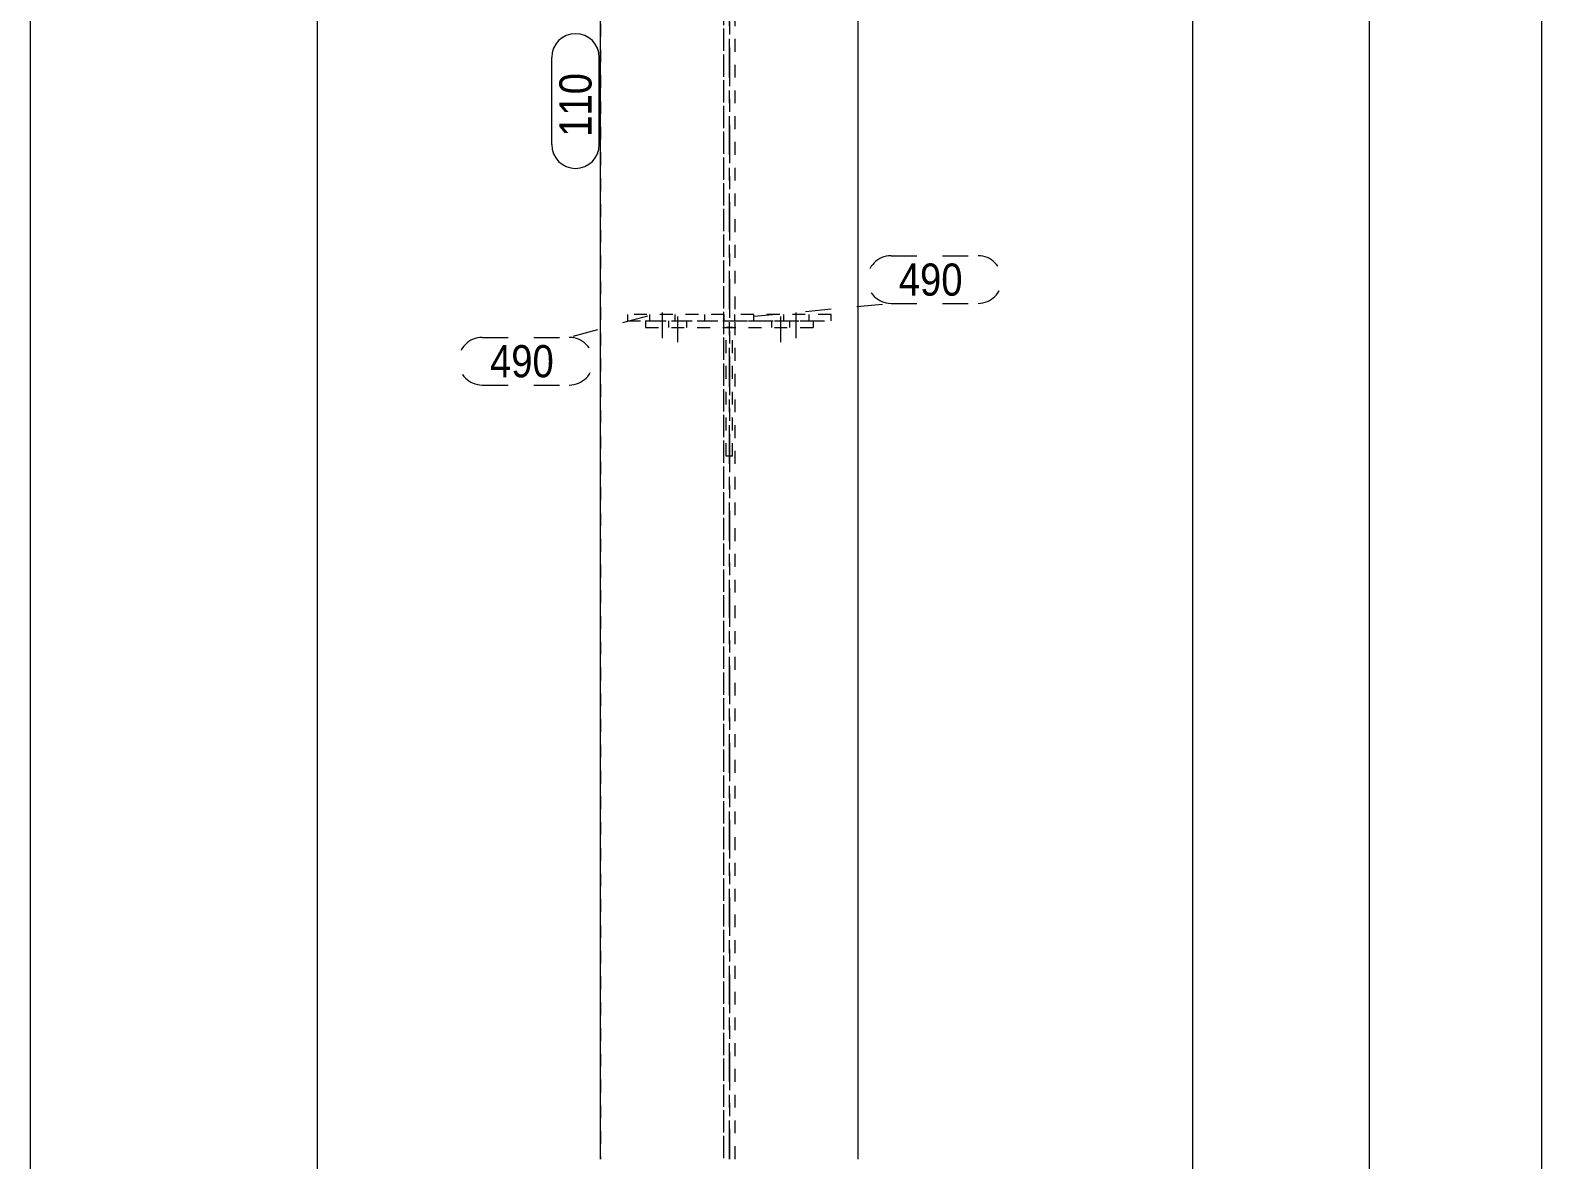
# Model space of a CAD drawing. Header units: millimetres. Extents: x 2 to 579, y 1 to 825.
# Drawn here: x 5 to 122.4, y 526.4 to 614.1 of the extents above; entities that cross this region are included whole.
import ezdxf

# ---------------------------------------------------------------- set-up
doc = ezdxf.new("R2010")
doc.units = ezdxf.units.MM
for name, pattern in [('XKITLINE00', [0]), ('XKITLINE01', [4, 1, -1, 1, -1]), ('XKITLINE02', [4, 2, -2]), ('XKITLINE03', [6, 3, -1, 1, -1])]:
    doc.linetypes.add(name, pattern=pattern)
for name, color, linetype, lineweight in [('Bolt', 3, 'Continuous', 0), ('Dimensions', 7, 'Continuous', 0), ('DrawingSheet', 5, 'Continuous', 0), ('Part', 2, 'Continuous', 0), ('PartMark', 7, 'Continuous', 0)]:
    doc.layers.add(name, color=color, linetype=linetype, lineweight=lineweight)
doc.styles.add('ARIAL', font='ARIAL.TTF')

# ---------------------------------------------------------------- blocks, each defined once
blk = doc.blocks.new('*A53')
at = {"layer": 'Bolt', "color": 3, "linetype": 'XKITLINE02', "lineweight": 0}
for p, q in [((64.5, 590.21), (64.5, 593.21)), ((63.52, 591.56), (63.52, 592.06)), ((65.49, 591.56), (65.49, 592.06))]:
    blk.add_line(p, q, dxfattribs=at)
blk = doc.blocks.new('*A54')
at = {"layer": 'Bolt', "color": 3, "linetype": 'XKITLINE02', "lineweight": 0}
for p, q in [((55.3, 589.9), (55.3, 592.9)), ((55.3, 589.9), (55.3, 592.9)), ((63.3, 589.9), (63.3, 592.9)), ((63.3, 589.9), (63.3, 592.9)), ((54.6, 591.06), (54.6, 591.56)), ((54.6, 591.06), (54.6, 591.56)), ((56, 591.06), (56, 591.56)), ((56, 591.06), (56, 591.56)), ((62.6, 591.06), (62.6, 591.56)), ((62.6, 591.06), (62.6, 591.56)), ((64, 591.06), (64, 591.56)), ((64, 591.06), (64, 591.56))]:
    blk.add_line(p, q, dxfattribs=at)
blk = doc.blocks.new('*A55')
at = {"layer": 'Bolt', "color": 3, "linetype": 'XKITLINE02', "lineweight": 0}
for p, q in [((54.1, 590.21), (54.1, 593.21)), ((53.12, 591.56), (53.12, 592.06)), ((55.09, 591.56), (55.09, 592.06))]:
    blk.add_line(p, q, dxfattribs=at)
blk = doc.blocks.new('*A59')
at = {"layer": 'Part', "color": 7, "linetype": 'XKITLINE01', "lineweight": 0}
for p, q in [((49.3, 698.64), (49.3, 526.46)), ((69.3, 526.46), (69.3, 698.64)), ((58.85, 697.53), (58.85, 526.46)), ((59.75, 526.46), (59.75, 697.53))]:
    blk.add_line(p, q, dxfattribs=at)
at = {"layer": 'Part', "color": 7, "linetype": 'XKITLINE03', "lineweight": 0}
blk.add_line((59.3, 526.46), (59.3, 690.9), dxfattribs=at)
blk = doc.blocks.new('*A63')
at = {"layer": 'Part', "color": 7, "linetype": 'XKITLINE01', "lineweight": 0}
for p, q in [((58.85, 662.26), (58.85, 526.46)), ((59.75, 526.46), (59.75, 662.24))]:
    blk.add_line(p, q, dxfattribs=at)
at = {"layer": 'Part', "color": 7, "linetype": 'XKITLINE03', "lineweight": 0}
blk.add_line((59.3, 660.8), (59.3, 526.46), dxfattribs=at)
at = {"layer": 'Part', "color": 2, "linetype": 'XKITLINE00', "lineweight": 0}
for p, q in [((49.3, 526.46), (49.3, 623.99)), ((69.3, 526.46), (69.3, 623.99))]:
    blk.add_line(p, q, dxfattribs=at)
blk = doc.blocks.new('*A74')
at = {"layer": 'Part', "color": 7, "linetype": 'XKITLINE01', "lineweight": 0}
for p, q in [((67.2, 592.06), (59.7, 592.06)), ((59.7, 592.06), (59.7, 591.56)), ((61.2, 591.56), (61.2, 592.06)), ((67.2, 591.56), (67.2, 592.06)), ((59.7, 591.56), (67.2, 591.56))]:
    blk.add_line(p, q, dxfattribs=at)
blk = doc.blocks.new('*A75')
at = {"layer": 'Part', "color": 7, "linetype": 'XKITLINE01', "lineweight": 0}
for p, q in [((52.8, 591.56), (52.8, 591.06)), ((52.8, 591.56), (65.8, 591.56)), ((52.8, 591.06), (65.8, 591.06)), ((65.8, 591.56), (65.8, 591.06))]:
    blk.add_line(p, q, dxfattribs=at)
blk = doc.blocks.new('*A76')
at = {"layer": 'Part', "color": 7, "linetype": 'XKITLINE01', "lineweight": 0}
for p, q in [((58.9, 592.06), (51.4, 592.06)), ((51.4, 592.06), (51.4, 591.56)), ((57.4, 591.56), (57.4, 592.06)), ((58.9, 591.56), (58.9, 592.06)), ((51.4, 591.56), (58.9, 591.56))]:
    blk.add_line(p, q, dxfattribs=at)
blk = doc.blocks.new('*A77')
at = {"layer": 'Part', "color": 7, "linetype": 'XKITLINE01', "lineweight": 0}
for p, q in [((59.55, 591.06), (59.05, 591.06)), ((59.05, 581.06), (59.05, 591.06)), ((59.55, 591.06), (59.05, 591.06)), ((59.55, 581.06), (59.55, 591.06)), ((59.55, 581.06), (59.05, 581.06))]:
    blk.add_line(p, q, dxfattribs=at)
blk = doc.blocks.new('*A120')
at = {"layer": 'DrawingSheet', "color": 5, "linetype": 'XKITLINE00', "lineweight": 0}
blk.add_line((5, 825), (5, 5), dxfattribs=at)
blk = doc.blocks.new('*A132')
at = {"layer": 'Dimensions', "color": 7, "linetype": 'XKITLINE00', "lineweight": 0}
blk.add_line((109.01, 72.53), (109.01, 716.23), dxfattribs=at)
blk = doc.blocks.new('*A159')
at = {"layer": 'Dimensions', "color": 7, "linetype": 'XKITLINE00', "lineweight": 0}
blk.add_line((122.4, 279.56), (122.4, 697.6), dxfattribs=at)
blk = doc.blocks.new('*A190')
at = {"layer": 'Dimensions', "color": 7, "linetype": 'XKITLINE00', "lineweight": 0}
blk.add_line((95.3, 75.57), (95.3, 660.18), dxfattribs=at)
blk = doc.blocks.new('*A191')
at = {"layer": 'Dimensions', "color": 7, "linetype": 'XKITLINE00', "lineweight": 0}
blk.add_line((27.3, 280.6), (27.3, 698.64), dxfattribs=at)
blk = doc.blocks.new('*A196')
at = {"layer": 'PartMark', "color": 7, "linetype": 'XKITLINE00', "lineweight": 0}
for p, q in [((45.5, 605.26), (45.5, 612.02)), ((49.2, 605.26), (49.2, 612.02))]:
    blk.add_line(p, q, dxfattribs=at)
for centre, start, end in [((47.35, 612.02), 0, 180), ((47.35, 605.26), 180, 0)]:
    blk.add_arc(centre, 1.85, start, end, dxfattribs=at)
at = {"layer": 'PartMark', "color": 3, "style": 'ARIAL', "width": 0.85}
blk.add_text('110', height=2.5, rotation=90.0002, dxfattribs=at).set_placement((48.6, 605.86))
blk = doc.blocks.new('*A217')
at = {"layer": 'PartMark', "color": 7, "linetype": 'XKITLINE02', "lineweight": 0}
for p, q in [((52.93, 591.93), (46.87, 590.28)), ((40.11, 590.28), (46.87, 590.28)), ((40.11, 586.58), (46.87, 586.58))]:
    blk.add_line(p, q, dxfattribs=at)
for centre, start, end in [((40.11, 588.43), 90, 270), ((46.87, 588.43), 270, 90)]:
    blk.add_arc(centre, 1.85, start, end, dxfattribs=at)
at = {"layer": 'PartMark', "color": 3, "style": 'ARIAL', "width": 0.85}
blk.add_text('490', height=2.5, dxfattribs=at).set_placement((40.71, 587.18))
blk = doc.blocks.new('*A218')
at = {"layer": 'PartMark', "color": 7, "linetype": 'XKITLINE02', "lineweight": 0}
for p, q in [((71.86, 596.62), (78.62, 596.62)), ((61.23, 591.93), (71.86, 592.92)), ((71.86, 592.92), (78.62, 592.92))]:
    blk.add_line(p, q, dxfattribs=at)
for centre, start, end in [((71.86, 594.77), 90, 270), ((78.62, 594.77), 270, 90)]:
    blk.add_arc(centre, 1.85, start, end, dxfattribs=at)
at = {"layer": 'PartMark', "color": 3, "style": 'ARIAL', "width": 0.85}
blk.add_text('490', height=2.5, dxfattribs=at).set_placement((72.46, 593.52))

msp = doc.modelspace()

# ---------------------------------------------------------------- block references
at = {"lineweight": 0}
for name in ['*A120', '*A132', '*A191', '*A159', '*A190', '*A63', '*A196', '*A218', '*A55', '*A54', '*A53', '*A217', '*A76', '*A74', '*A75', '*A77']:
    msp.add_blockref(name, (0, 0), dxfattribs=at)
at = {"layer": 'Part', "lineweight": 0}
msp.add_blockref('*A59', (0, 0), dxfattribs=at)

doc.saveas('drawing.dxf')
